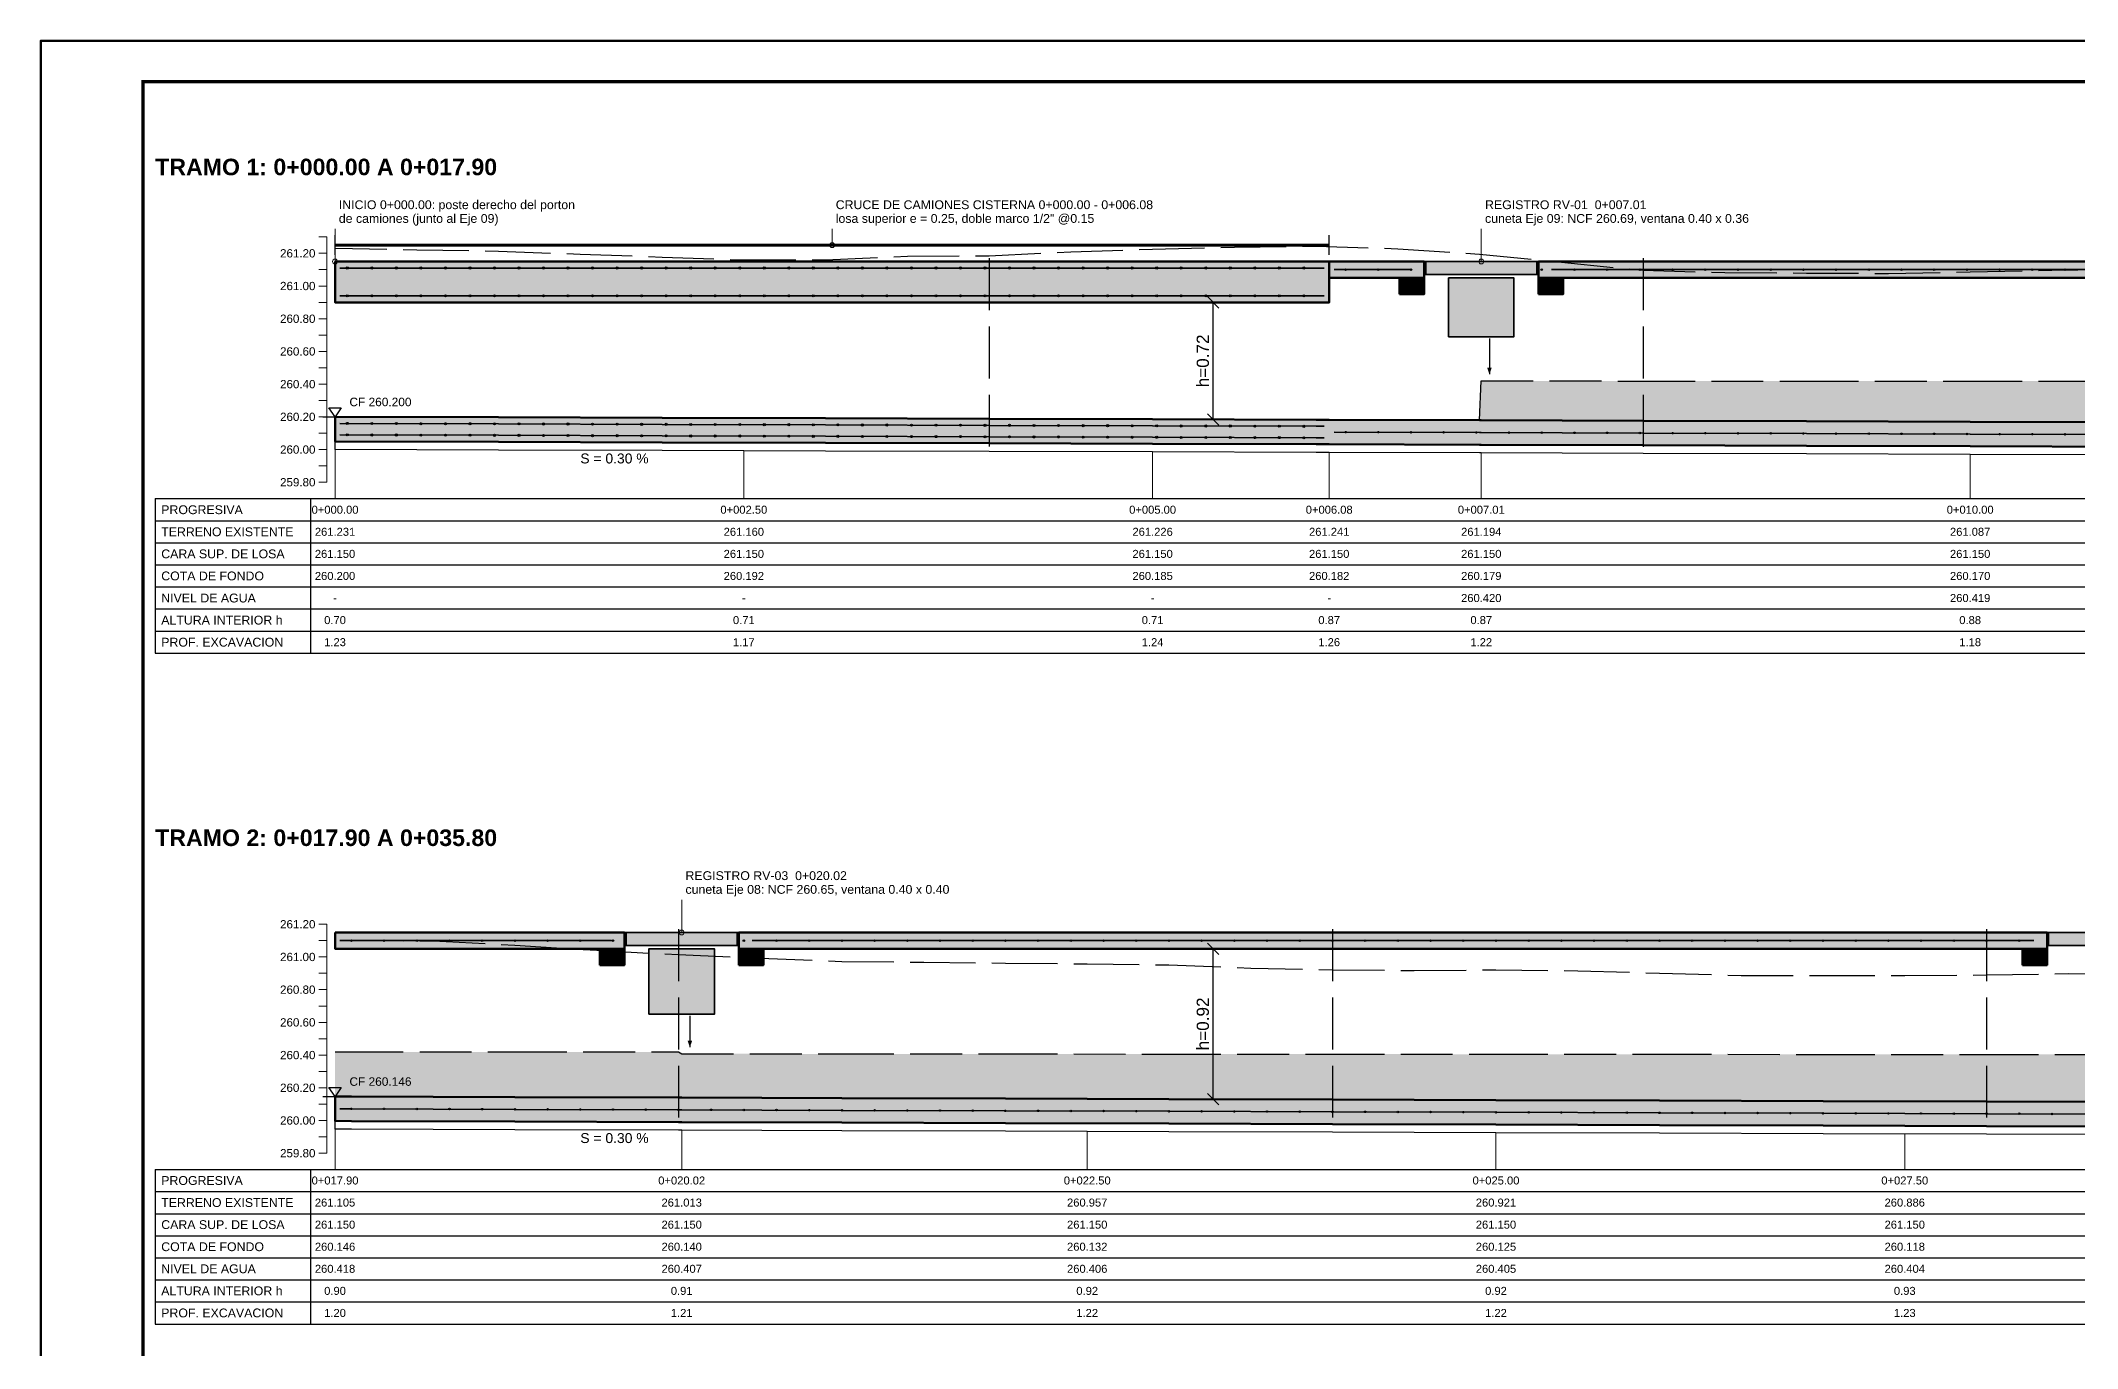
# Model space of a CAD drawing. Header units: metres. Extents: x 349122 to 349453, y 9281252 to 9281971.
# Drawn here: x 349407 to 349419.45, y 9281858.64 to 9281866.64 of the extents above; entities that cross this region are included whole.
import ezdxf
from ezdxf.enums import TextEntityAlignment as Align

# ---------------------------------------------------------------- set-up
doc = ezdxf.new("R2010")
doc.units = ezdxf.units.M
doc.header["$LTSCALE"] = 0.25
doc.linetypes.add('DASHED', pattern=[1.524, 1.27, -0.254])
for name, color, linetype, lineweight in [('ACERO-LONG', 5, 'CONTINUOUS', 35), ('AGUA', 150, 'DASHED', 25), ('CONCRETO', 250, 'CONTINUOUS', 50), ('COTAS', 94, 'CONTINUOUS', 18), ('CUNETA', 3, 'CONTINUOUS', 35), ('GRILLA', 9, 'CONTINUOUS', 13), ('LLAMADAS', 30, 'CONTINUOUS', 18), ('MARCO', 7, 'CONTINUOUS', 50), ('MARCO-METALICO', 32, 'CONTINUOUS', 40), ('REGISTRO', 32, 'CONTINUOUS', 35), ('TERRENO', 7, 'CONTINUOUS', 30), ('TITULOS', 160, 'CONTINUOUS', 35)]:
    doc.layers.add(name, color=color, linetype=linetype, lineweight=lineweight)
for name, color, linetype in [('ACERO-PUNTOS', 5, 'CONTINUOUS'), ('CRUCE-VEHICULAR', 30, 'CONTINUOUS'), ('FLUJO', 150, 'CONTINUOUS'), ('GUITARRA', 8, 'CONTINUOUS'), ('JUNTAS', 8, 'DASHED'), ('NIVELES', 7, 'CONTINUOUS'), ('SOLADO', 8, 'CONTINUOUS'), ('TERRENO-EXISTENTE', 8, 'DASHED'), ('TEXTOS', 7, 'CONTINUOUS')]:
    doc.layers.add(name, color=color, linetype=linetype)
for name, color, linetype, true_color in [('AGUA-RELLENO', 150, 'CONTINUOUS', 0xcde4f6), ('CONCRETO-ACHURADO', 8, 'CONTINUOUS', 0xe2e2e2), ('ISO-CUNETA', 94, 'CONTINUOUS', 0xa8d6a8), ('ISO-TAPA', 255, 'CONTINUOUS', 0xf8f4e6)]:
    doc.layers.add(name, color=color, linetype=linetype, true_color=true_color)
doc.styles.get("Standard").update_dxf_attribs({"font": 'arial.ttf'})
doc.styles.add('TITULOS', font='arialbd.ttf')
doc.dimstyles.new('COT-25', dxfattribs={"dimscale": 0.025, "dimtxt": 3, "dimasz": 2.2, "dimexe": 1.6, "dimexo": 1.2, "dimgap": 1, "dimtad": 1, "dimzin": 0, "dimdsep": 46, "dimtxsty": 'Standard', "dimtsz": 1.4, "dimcen": 2.5, "dimclrd": 256, "dimclre": 256, "dimclrt": 7, "dimazin": 3, "dimtfac": 1, "dimtmove": 0, "dimatfit": 3})

# ---------------------------------------------------------------- blocks, each defined once
blk = doc.blocks.new('ACERO-12')
at = {"layer": 'ACERO-PUNTOS'}
h = blk.add_hatch(color=5, dxfattribs=at)
h.dxf.hatch_style = 1
h.paths.add_polyline_path([(-0.00635, 0, 1), (0.00635, 0, 1)])
at = {"layer": 'ACERO-PUNTOS', "color": 5}
blk.add_circle((0, 0), 0.00635, dxfattribs=at)
blk = doc.blocks.new('ACERO-38')
at = {"layer": 'ACERO-PUNTOS'}
h = blk.add_hatch(color=5, dxfattribs=at)
h.dxf.hatch_style = 1
h.paths.add_polyline_path([(-0.00475, 0, 1), (0.00475, 0, 1)])
at = {"layer": 'ACERO-PUNTOS', "color": 5}
blk.add_circle((0, 0), 0.00475, dxfattribs=at)
blk = doc.blocks.new('SIMB-NIVEL')
at = {"layer": 'NIVELES'}
blk.add_line((-3, 0), (3, 0), dxfattribs=at)
blk.add_lwpolyline([(0, 0), (-1.5, 2.2), (1.5, 2.2)], close=True, dxfattribs=at)

msp = doc.modelspace()

# ---------------------------------------------------------------- hatches: boundary and pattern name
at = {"layer": 'AGUA-RELLENO', "true_color": 0xcde4f6}
h = msp.add_hatch(color=7, dxfattribs=at)
h.dxf.hatch_style = 1
h.paths.add_polyline_path([(349408.8, 9281864.34), (349409.8, 9281864.337), (349410.8, 9281864.334), (349411.8, 9281864.331), (349412.8, 9281864.328), (349413.8, 9281864.325), (349414.8, 9281864.322), (349414.88, 9281864.322), (349415.8, 9281864.319), (349415.81, 9281864.56), (349416.8, 9281864.559), (349417.8, 9281864.559), (349418.8, 9281864.559), (349419.8, 9281864.559), (349420.8, 9281864.559), (349421.8, 9281864.559), (349422.32, 9281864.559), (349422.8, 9281864.559), (349423.8, 9281864.559), (349424.8, 9281864.559), (349425.8, 9281864.558), (349426.7, 9281864.558), (349426.7, 9281864.286), (349425.8, 9281864.289), (349424.8, 9281864.292), (349423.8, 9281864.295), (349422.8, 9281864.298), (349422.32, 9281864.299), (349421.8, 9281864.301), (349420.8, 9281864.304), (349419.8, 9281864.307), (349418.8, 9281864.31), (349417.8, 9281864.313), (349416.8, 9281864.316), (349415.81, 9281864.319), (349415.8, 9281864.319), (349414.88, 9281864.322), (349414.8, 9281864.322), (349413.8, 9281864.325), (349412.8, 9281864.328), (349411.8, 9281864.331), (349410.8, 9281864.334), (349409.8, 9281864.337), (349408.8, 9281864.34)])
h = msp.add_hatch(color=7, dxfattribs=at)
h.dxf.hatch_style = 1
h.paths.add_polyline_path([(349408.8, 9281860.456), (349408.9, 9281860.456), (349409.9, 9281860.456), (349410.9, 9281860.456), (349410.92, 9281860.445), (349411.9, 9281860.444), (349412.9, 9281860.444), (349413.9, 9281860.443), (349414.9, 9281860.443), (349415.9, 9281860.442), (349416.9, 9281860.442), (349417.9, 9281860.441), (349418.9, 9281860.441), (349419.62, 9281860.441), (349419.9, 9281860.44), (349420.9, 9281860.44), (349421.9, 9281860.44), (349422.9, 9281860.439), (349423.9, 9281860.439), (349424.9, 9281860.438), (349425.9, 9281860.438), (349426.7, 9281860.438), (349426.7, 9281860.13), (349425.9, 9281860.132), (349424.9, 9281860.135), (349423.9, 9281860.138), (349422.9, 9281860.141), (349421.9, 9281860.144), (349420.9, 9281860.147), (349419.9, 9281860.15), (349419.62, 9281860.151), (349418.9, 9281860.153), (349417.9, 9281860.156), (349416.9, 9281860.159), (349415.9, 9281860.162), (349414.9, 9281860.165), (349413.9, 9281860.168), (349412.9, 9281860.171), (349411.9, 9281860.174), (349410.92, 9281860.177), (349410.9, 9281860.177), (349409.9, 9281860.18), (349408.9, 9281860.183), (349408.8, 9281860.184)])
at = {"layer": 'CONCRETO-ACHURADO', "true_color": 0xe2e2e2}
h = msp.add_hatch(color=7, dxfattribs=at)
h.dxf.hatch_style = 1
h.paths.add_polyline_path([(349408.8, 9281865.29), (349414.88, 9281865.29), (349414.88, 9281865.04), (349408.8, 9281865.04)])
h = msp.add_hatch(color=7, dxfattribs=at)
h.dxf.hatch_style = 1
h.paths.add_polyline_path([(349414.88, 9281865.29), (349415.46, 9281865.29), (349415.46, 9281865.19), (349414.88, 9281865.19)])
h = msp.add_hatch(color=7, dxfattribs=at)
h.dxf.hatch_style = 1
h.paths.add_polyline_path([(349415.31, 9281865.09), (349415.46, 9281865.09), (349415.46, 9281865.19), (349415.31, 9281865.19)])
h = msp.add_hatch(color=7, dxfattribs=at)
h.dxf.hatch_style = 1
h.paths.add_polyline_path([(349416.16, 9281865.29), (349421.97, 9281865.29), (349421.97, 9281865.19), (349416.16, 9281865.19)])
h = msp.add_hatch(color=7, dxfattribs=at)
h.dxf.hatch_style = 1
h.paths.add_polyline_path([(349416.16, 9281865.09), (349416.31, 9281865.09), (349416.31, 9281865.19), (349416.16, 9281865.19)])
h = msp.add_hatch(color=7, dxfattribs=at)
h.dxf.hatch_style = 1
h.paths.add_polyline_path([(349408.8, 9281864.34), (349409.8, 9281864.337), (349410.8, 9281864.334), (349411.8, 9281864.331), (349412.8, 9281864.328), (349413.8, 9281864.325), (349414.8, 9281864.322), (349414.88, 9281864.322), (349415.8, 9281864.319), (349415.81, 9281864.319), (349416.8, 9281864.316), (349417.8, 9281864.313), (349418.8, 9281864.31), (349419.8, 9281864.307), (349420.8, 9281864.304), (349421.8, 9281864.301), (349422.32, 9281864.299), (349422.8, 9281864.298), (349423.8, 9281864.295), (349424.8, 9281864.292), (349425.8, 9281864.289), (349426.7, 9281864.286), (349426.7, 9281864.136), (349425.8, 9281864.139), (349424.8, 9281864.142), (349423.8, 9281864.145), (349422.8, 9281864.148), (349422.32, 9281864.149), (349421.8, 9281864.151), (349420.8, 9281864.154), (349419.8, 9281864.157), (349418.8, 9281864.16), (349417.8, 9281864.163), (349416.8, 9281864.166), (349415.81, 9281864.169), (349415.8, 9281864.169), (349414.88, 9281864.172), (349414.8, 9281864.172), (349413.8, 9281864.175), (349412.8, 9281864.178), (349411.8, 9281864.181), (349410.8, 9281864.184), (349409.8, 9281864.187), (349408.8, 9281864.19)])
h = msp.add_hatch(color=7, dxfattribs=at)
h.dxf.hatch_style = 1
h.paths.add_polyline_path([(349408.8, 9281861.187), (349410.57, 9281861.187), (349410.57, 9281861.087), (349408.8, 9281861.087)])
h = msp.add_hatch(color=7, dxfattribs=at)
h.dxf.hatch_style = 1
h.paths.add_polyline_path([(349410.42, 9281860.987), (349410.57, 9281860.987), (349410.57, 9281861.087), (349410.42, 9281861.087)])
h = msp.add_hatch(color=7, dxfattribs=at)
h.dxf.hatch_style = 1
h.paths.add_polyline_path([(349411.27, 9281861.187), (349419.27, 9281861.187), (349419.27, 9281861.087), (349411.27, 9281861.087)])
h = msp.add_hatch(color=7, dxfattribs=at)
h.dxf.hatch_style = 1
h.paths.add_polyline_path([(349411.27, 9281860.987), (349411.42, 9281860.987), (349411.42, 9281861.087), (349411.27, 9281861.087)])
h = msp.add_hatch(color=7, dxfattribs=at)
h.dxf.hatch_style = 1
h.paths.add_polyline_path([(349419.12, 9281860.987), (349419.27, 9281860.987), (349419.27, 9281861.087), (349419.12, 9281861.087)])
h = msp.add_hatch(color=7, dxfattribs=at)
h.dxf.hatch_style = 1
h.paths.add_polyline_path([(349408.8, 9281860.184), (349408.9, 9281860.183), (349409.9, 9281860.18), (349410.9, 9281860.177), (349410.92, 9281860.177), (349411.9, 9281860.174), (349412.9, 9281860.171), (349413.9, 9281860.168), (349414.9, 9281860.165), (349415.9, 9281860.162), (349416.9, 9281860.159), (349417.9, 9281860.156), (349418.9, 9281860.153), (349419.62, 9281860.151), (349419.9, 9281860.15), (349420.9, 9281860.147), (349421.9, 9281860.144), (349422.9, 9281860.141), (349423.9, 9281860.138), (349424.9, 9281860.135), (349425.9, 9281860.132), (349426.7, 9281860.13), (349426.7, 9281859.98), (349425.9, 9281859.982), (349424.9, 9281859.985), (349423.9, 9281859.988), (349422.9, 9281859.991), (349421.9, 9281859.994), (349420.9, 9281859.997), (349419.9, 9281860), (349419.62, 9281860.001), (349418.9, 9281860.003), (349417.9, 9281860.006), (349416.9, 9281860.009), (349415.9, 9281860.012), (349414.9, 9281860.015), (349413.9, 9281860.018), (349412.9, 9281860.021), (349411.9, 9281860.024), (349410.92, 9281860.027), (349410.9, 9281860.027), (349409.9, 9281860.03), (349408.9, 9281860.033), (349408.8, 9281860.034)])
at = {"layer": 'ISO-CUNETA', "true_color": 0xa8d6a8}
h = msp.add_hatch(color=7, dxfattribs=at)
h.dxf.hatch_style = 1
h.paths.add_polyline_path([(349415.61, 9281864.83), (349416.01, 9281864.83), (349416.01, 9281865.19), (349415.61, 9281865.19)])
h = msp.add_hatch(color=7, dxfattribs=at)
h.dxf.hatch_style = 1
h.paths.add_polyline_path([(349410.72, 9281860.687), (349411.12, 9281860.687), (349411.12, 9281861.087), (349410.72, 9281861.087)])
at = {"layer": 'ISO-TAPA', "true_color": 0xf8f4e6}
h = msp.add_hatch(color=7, dxfattribs=at)
h.dxf.hatch_style = 1
h.paths.add_polyline_path([(349415.47, 9281865.29), (349416.15, 9281865.29), (349416.15, 9281865.21), (349415.47, 9281865.21)])
h = msp.add_hatch(color=7, dxfattribs=at)
h.dxf.hatch_style = 1
h.paths.add_polyline_path([(349410.58, 9281861.187), (349411.26, 9281861.187), (349411.26, 9281861.107), (349410.58, 9281861.107)])
h = msp.add_hatch(color=7, dxfattribs=at)
h.dxf.hatch_style = 1
h.paths.add_polyline_path([(349419.28, 9281861.187), (349419.96, 9281861.187), (349419.96, 9281861.107), (349419.28, 9281861.107)])

# ---------------------------------------------------------------- linework, layer by layer
at = {"layer": 'ACERO-LONG'}
for p, q in [((349408.83, 9281865.25), (349414.85, 9281865.25)), ((349414.91, 9281865.24), (349415.38, 9281865.24)), ((349416.24, 9281865.24), (349421.89, 9281865.24)), ((349408.83, 9281865.08), (349414.85, 9281865.08)), ((349408.83, 9281861.137), (349410.49, 9281861.137)), ((349411.35, 9281861.137), (349419.19, 9281861.137))]:
    msp.add_line(p, q, dxfattribs=at)
for points in [[(349408.83, 9281864.3), (349409.8, 9281864.297), (349410.8, 9281864.294), (349411.8, 9281864.291), (349412.8, 9281864.288), (349413.8, 9281864.285), (349414.8, 9281864.282), (349414.85, 9281864.282)], [(349408.83, 9281864.23), (349409.8, 9281864.227), (349410.8, 9281864.224), (349411.8, 9281864.221), (349412.8, 9281864.218), (349413.8, 9281864.215), (349414.8, 9281864.212), (349414.85, 9281864.212)], [(349414.91, 9281864.247), (349415.8, 9281864.244), (349415.81, 9281864.244), (349416.8, 9281864.241), (349417.8, 9281864.238), (349418.8, 9281864.235), (349419.8, 9281864.232), (349420.8, 9281864.229), (349421.8, 9281864.226), (349422.32, 9281864.224), (349422.8, 9281864.223), (349423.8, 9281864.22), (349424.8, 9281864.217), (349425.8, 9281864.214), (349426.67, 9281864.211)], [(349408.83, 9281860.109), (349408.9, 9281860.108), (349409.9, 9281860.105), (349410.9, 9281860.102), (349410.92, 9281860.102), (349411.9, 9281860.099), (349412.9, 9281860.096), (349413.9, 9281860.093), (349414.9, 9281860.09), (349415.9, 9281860.087), (349416.9, 9281860.084), (349417.9, 9281860.081), (349418.9, 9281860.078), (349419.62, 9281860.076), (349419.9, 9281860.075), (349420.9, 9281860.072), (349421.9, 9281860.069), (349422.9, 9281860.066), (349423.9, 9281860.063), (349424.9, 9281860.06), (349425.9, 9281860.057), (349426.67, 9281860.055)]]:
    msp.add_lwpolyline(points, dxfattribs=at)
at = {"layer": 'AGUA'}
for points in [[(349408.8, 9281864.34), (349409.8, 9281864.337), (349410.8, 9281864.334), (349411.8, 9281864.331), (349412.8, 9281864.328), (349413.8, 9281864.325), (349414.8, 9281864.322), (349414.88, 9281864.322), (349415.8, 9281864.319), (349415.81, 9281864.56), (349416.8, 9281864.559), (349417.8, 9281864.559), (349418.8, 9281864.559), (349419.8, 9281864.559), (349420.8, 9281864.559), (349421.8, 9281864.559), (349422.32, 9281864.559), (349422.8, 9281864.559), (349423.8, 9281864.559), (349424.8, 9281864.559), (349425.8, 9281864.558), (349426.7, 9281864.558)], [(349408.8, 9281860.456), (349408.9, 9281860.456), (349409.9, 9281860.456), (349410.9, 9281860.456), (349410.92, 9281860.445), (349411.9, 9281860.444), (349412.9, 9281860.444), (349413.9, 9281860.443), (349414.9, 9281860.443), (349415.9, 9281860.442), (349416.9, 9281860.442), (349417.9, 9281860.441), (349418.9, 9281860.441), (349419.62, 9281860.441), (349419.9, 9281860.44), (349420.9, 9281860.44), (349421.9, 9281860.44), (349422.9, 9281860.439), (349423.9, 9281860.439), (349424.9, 9281860.438), (349425.9, 9281860.438), (349426.7, 9281860.438)]]:
    msp.add_lwpolyline(points, dxfattribs=at)
at = {"layer": 'CONCRETO'}
for points in [[(349408.8, 9281865.29), (349414.88, 9281865.29), (349414.88, 9281865.04), (349408.8, 9281865.04)], [(349414.88, 9281865.29), (349415.46, 9281865.29), (349415.46, 9281865.19), (349414.88, 9281865.19)], [(349415.31, 9281865.09), (349415.46, 9281865.09), (349415.46, 9281865.19), (349415.31, 9281865.19)], [(349416.16, 9281865.29), (349421.97, 9281865.29), (349421.97, 9281865.19), (349416.16, 9281865.19)], [(349416.16, 9281865.09), (349416.31, 9281865.09), (349416.31, 9281865.19), (349416.16, 9281865.19)], [(349408.8, 9281861.187), (349410.57, 9281861.187), (349410.57, 9281861.087), (349408.8, 9281861.087)], [(349410.42, 9281860.987), (349410.57, 9281860.987), (349410.57, 9281861.087), (349410.42, 9281861.087)], [(349411.27, 9281861.187), (349419.27, 9281861.187), (349419.27, 9281861.087), (349411.27, 9281861.087)], [(349411.27, 9281860.987), (349411.42, 9281860.987), (349411.42, 9281861.087), (349411.27, 9281861.087)], [(349419.12, 9281860.987), (349419.27, 9281860.987), (349419.27, 9281861.087), (349419.12, 9281861.087)]]:
    msp.add_lwpolyline(points, close=True, dxfattribs=at)
for points in [[(349419.8, 9281864.157), (349418.8, 9281864.16), (349417.8, 9281864.163), (349416.8, 9281864.166), (349415.81, 9281864.169), (349415.8, 9281864.169), (349414.88, 9281864.172), (349414.8, 9281864.172), (349413.8, 9281864.175), (349412.8, 9281864.178), (349411.8, 9281864.181), (349410.8, 9281864.184), (349409.8, 9281864.187), (349408.8, 9281864.19), (349408.8, 9281864.34), (349409.8, 9281864.337), (349410.8, 9281864.334), (349411.8, 9281864.331), (349412.8, 9281864.328), (349413.8, 9281864.325), (349414.8, 9281864.322), (349414.88, 9281864.322), (349415.8, 9281864.319), (349415.81, 9281864.319), (349416.8, 9281864.316), (349417.8, 9281864.313), (349418.8, 9281864.31), (349419.8, 9281864.307)], [(349419.62, 9281860.001), (349418.9, 9281860.003), (349417.9, 9281860.006), (349416.9, 9281860.009), (349415.9, 9281860.012), (349414.9, 9281860.015), (349413.9, 9281860.018), (349412.9, 9281860.021), (349411.9, 9281860.024), (349410.92, 9281860.027), (349410.9, 9281860.027), (349409.9, 9281860.03), (349408.9, 9281860.033), (349408.8, 9281860.034), (349408.8, 9281860.184), (349408.9, 9281860.183), (349409.9, 9281860.18), (349410.9, 9281860.177), (349410.92, 9281860.177), (349411.9, 9281860.174), (349412.9, 9281860.171), (349413.9, 9281860.168), (349414.9, 9281860.165), (349415.9, 9281860.162), (349416.9, 9281860.159), (349417.9, 9281860.156), (349418.9, 9281860.153), (349419.62, 9281860.151)]]:
    msp.add_lwpolyline(points, dxfattribs=at)
at = {"layer": 'CRUCE-VEHICULAR'}
for p, q in [((349408.8, 9281865.33), (349408.8, 9281865.45)), ((349414.88, 9281865.33), (349414.88, 9281865.45))]:
    msp.add_line(p, q, dxfattribs=at)
at = {"layer": 'CRUCE-VEHICULAR', "const_width": 0.02}
msp.add_lwpolyline([(349408.8, 9281865.39), (349414.88, 9281865.39)], dxfattribs=at)
at = {"layer": 'CUNETA'}
for points in [[(349415.61, 9281864.83), (349416.01, 9281864.83), (349416.01, 9281865.19), (349415.61, 9281865.19)], [(349410.72, 9281860.687), (349411.12, 9281860.687), (349411.12, 9281861.087), (349410.72, 9281861.087)]]:
    msp.add_lwpolyline(points, close=True, dxfattribs=at)
at = {"layer": 'FLUJO'}
for p, q in [((349415.86, 9281864.82), (349415.86, 9281864.6)), ((349410.97, 9281860.677), (349410.97, 9281860.485))]:
    msp.add_line(p, q, dxfattribs=at)
for points in [[(349415.86, 9281864.6), (349415.874, 9281864.64), (349415.846, 9281864.64)], [(349410.97, 9281860.485), (349410.984, 9281860.525), (349410.956, 9281860.525)]]:
    msp.add_solid(points, dxfattribs=at)
at = {"layer": 'GRILLA'}
for p, q in [((349408.7, 9281865.44), (349408.75, 9281865.44)), ((349408.75, 9281863.94), (349408.75, 9281865.44)), ((349408.7, 9281865.34), (349408.75, 9281865.34)), ((349408.7, 9281865.24), (349408.75, 9281865.24)), ((349408.7, 9281865.14), (349408.75, 9281865.14)), ((349408.7, 9281865.04), (349408.75, 9281865.04)), ((349408.7, 9281864.94), (349408.75, 9281864.94)), ((349408.7, 9281864.84), (349408.75, 9281864.84)), ((349408.7, 9281864.74), (349408.75, 9281864.74)), ((349408.7, 9281864.64), (349408.75, 9281864.64)), ((349408.7, 9281864.54), (349408.75, 9281864.54)), ((349408.7, 9281864.44), (349408.75, 9281864.44)), ((349408.7, 9281864.34), (349408.75, 9281864.34)), ((349408.7, 9281864.24), (349408.75, 9281864.24)), ((349408.7, 9281864.14), (349408.75, 9281864.14)), ((349408.8, 9281863.84), (349408.8, 9281864.14)), ((349411.3, 9281863.84), (349411.3, 9281864.133)), ((349413.8, 9281863.84), (349413.8, 9281864.125)), ((349414.88, 9281863.84), (349414.88, 9281864.122)), ((349415.81, 9281863.84), (349415.81, 9281864.119)), ((349418.8, 9281863.84), (349418.8, 9281864.11)), ((349408.7, 9281864.04), (349408.75, 9281864.04)), ((349408.7, 9281863.94), (349408.75, 9281863.94)), ((349408.7, 9281861.237), (349408.75, 9281861.237)), ((349408.75, 9281859.837), (349408.75, 9281861.237)), ((349408.7, 9281861.137), (349408.75, 9281861.137)), ((349408.7, 9281861.037), (349408.75, 9281861.037)), ((349408.7, 9281860.937), (349408.75, 9281860.937)), ((349408.7, 9281860.837), (349408.75, 9281860.837)), ((349408.7, 9281860.737), (349408.75, 9281860.737)), ((349408.7, 9281860.637), (349408.75, 9281860.637)), ((349408.7, 9281860.537), (349408.75, 9281860.537)), ((349408.7, 9281860.437), (349408.75, 9281860.437)), ((349408.7, 9281860.337), (349408.75, 9281860.337)), ((349408.7, 9281860.237), (349408.75, 9281860.237)), ((349408.7, 9281860.137), (349408.75, 9281860.137)), ((349408.7, 9281860.037), (349408.75, 9281860.037)), ((349408.8, 9281859.737), (349408.8, 9281859.984)), ((349410.92, 9281859.737), (349410.92, 9281859.977)), ((349413.4, 9281859.737), (349413.4, 9281859.97)), ((349415.9, 9281859.737), (349415.9, 9281859.962)), ((349418.4, 9281859.737), (349418.4, 9281859.955)), ((349408.7, 9281859.937), (349408.75, 9281859.937)), ((349408.7, 9281859.837), (349408.75, 9281859.837))]:
    msp.add_line(p, q, dxfattribs=at)
at = {"layer": 'GUITARRA'}
for p, q in [((349407.7, 9281863.84), (349426.7, 9281863.84)), ((349407.7, 9281863.84), (349407.7, 9281862.895)), ((349408.65, 9281863.84), (349408.65, 9281862.895)), ((349407.7, 9281863.705), (349426.7, 9281863.705)), ((349407.7, 9281863.57), (349426.7, 9281863.57)), ((349407.7, 9281863.435), (349426.7, 9281863.435)), ((349407.7, 9281863.3), (349426.7, 9281863.3)), ((349407.7, 9281863.165), (349426.7, 9281863.165)), ((349407.7, 9281863.03), (349426.7, 9281863.03)), ((349407.7, 9281862.895), (349426.7, 9281862.895)), ((349407.7, 9281859.737), (349426.7, 9281859.737)), ((349407.7, 9281859.737), (349407.7, 9281858.792)), ((349408.65, 9281859.737), (349408.65, 9281858.792)), ((349407.7, 9281859.602), (349426.7, 9281859.602)), ((349407.7, 9281859.467), (349426.7, 9281859.467)), ((349407.7, 9281859.332), (349426.7, 9281859.332)), ((349407.7, 9281859.197), (349426.7, 9281859.197)), ((349407.7, 9281859.062), (349426.7, 9281859.062)), ((349407.7, 9281858.927), (349426.7, 9281858.927)), ((349407.7, 9281858.792), (349426.7, 9281858.792))]:
    msp.add_line(p, q, dxfattribs=at)
at = {"layer": 'JUNTAS'}
for p, q in [((349412.8, 9281865.31), (349412.8, 9281864.158)), ((349416.8, 9281865.31), (349416.8, 9281864.146)), ((349410.9, 9281861.207), (349410.9, 9281860.007)), ((349414.9, 9281861.207), (349414.9, 9281859.995)), ((349418.9, 9281861.207), (349418.9, 9281859.983))]:
    msp.add_line(p, q, dxfattribs=at)
at = {"layer": 'LLAMADAS'}
for p, q in [((349408.8, 9281865.29), (349408.8, 9281865.49)), ((349411.84, 9281865.39), (349411.84, 9281865.49)), ((349415.81, 9281865.29), (349415.81, 9281865.49)), ((349410.92, 9281861.187), (349410.92, 9281861.387))]:
    msp.add_line(p, q, dxfattribs=at)
for centre in [(349411.84, 9281865.39), (349408.8, 9281865.29), (349415.81, 9281865.29), (349410.92, 9281861.187)]:
    msp.add_circle(centre, 0.015, dxfattribs=at)
at = {"layer": 'MARCO'}
msp.add_lwpolyline([(349407, 9281851.79), (349428.025, 9281851.79), (349428.025, 9281866.64), (349407, 9281866.64)], close=True, dxfattribs=at)
at = {"layer": 'MARCO', "const_width": 0.02}
msp.add_lwpolyline([(349407.625, 9281852.04), (349427.775, 9281852.04), (349427.775, 9281866.39), (349407.625, 9281866.39)], close=True, dxfattribs=at)
at = {"layer": 'MARCO-METALICO'}
for p, q in [((349415.46, 9281865.19), (349415.46, 9281865.29)), ((349416.16, 9281865.19), (349416.16, 9281865.29)), ((349410.57, 9281861.087), (349410.57, 9281861.187)), ((349411.27, 9281861.087), (349411.27, 9281861.187)), ((349419.27, 9281861.087), (349419.27, 9281861.187))]:
    msp.add_line(p, q, dxfattribs=at)
at = {"layer": 'REGISTRO'}
for points in [[(349415.47, 9281865.29), (349416.15, 9281865.29), (349416.15, 9281865.21), (349415.47, 9281865.21)], [(349410.58, 9281861.187), (349411.26, 9281861.187), (349411.26, 9281861.107), (349410.58, 9281861.107)], [(349419.28, 9281861.187), (349419.96, 9281861.187), (349419.96, 9281861.107), (349419.28, 9281861.107)]]:
    msp.add_lwpolyline(points, close=True, dxfattribs=at)
at = {"layer": 'SOLADO'}
for points in [[(349419.8, 9281864.107), (349418.8, 9281864.11), (349417.8, 9281864.113), (349416.8, 9281864.116), (349415.81, 9281864.119), (349415.8, 9281864.119), (349414.88, 9281864.122), (349414.8, 9281864.122), (349413.8, 9281864.125), (349412.8, 9281864.128), (349411.8, 9281864.131), (349410.8, 9281864.134), (349409.8, 9281864.137), (349408.8, 9281864.14), (349408.8, 9281864.19), (349409.8, 9281864.187), (349410.8, 9281864.184), (349411.8, 9281864.181), (349412.8, 9281864.178), (349413.8, 9281864.175), (349414.8, 9281864.172), (349414.88, 9281864.172), (349415.8, 9281864.169), (349415.81, 9281864.169), (349416.8, 9281864.166), (349417.8, 9281864.163), (349418.8, 9281864.16), (349419.8, 9281864.157)], [(349419.62, 9281859.951), (349418.9, 9281859.953), (349417.9, 9281859.956), (349416.9, 9281859.959), (349415.9, 9281859.962), (349414.9, 9281859.965), (349413.9, 9281859.968), (349412.9, 9281859.971), (349411.9, 9281859.974), (349410.92, 9281859.977), (349410.9, 9281859.977), (349409.9, 9281859.98), (349408.9, 9281859.983), (349408.8, 9281859.984), (349408.8, 9281860.034), (349408.9, 9281860.033), (349409.9, 9281860.03), (349410.9, 9281860.027), (349410.92, 9281860.027), (349411.9, 9281860.024), (349412.9, 9281860.021), (349413.9, 9281860.018), (349414.9, 9281860.015), (349415.9, 9281860.012), (349416.9, 9281860.009), (349417.9, 9281860.006), (349418.9, 9281860.003), (349419.62, 9281860.001)]]:
    msp.add_lwpolyline(points, dxfattribs=at)
at = {"layer": 'TERRENO', "const_width": 0.00875}
for points in [[(349408.8, 9281865.29), (349426.7, 9281865.29)], [(349408.8, 9281861.187), (349426.7, 9281861.187)]]:
    msp.add_lwpolyline(points, dxfattribs=at)
at = {"layer": 'TERRENO-EXISTENTE'}
for points in [[(349408.8, 9281865.371), (349409.3, 9281865.362), (349409.8, 9281865.353), (349410.3, 9281865.335), (349410.8, 9281865.317), (349411.3, 9281865.3), (349411.8, 9281865.3), (349412.3, 9281865.323), (349412.8, 9281865.325), (349413.3, 9281865.349), (349413.8, 9281865.366), (349414.3, 9281865.377), (349414.8, 9281865.384), (349415.3, 9281865.368), (349415.8, 9281865.335), (349416.3, 9281865.285), (349416.8, 9281865.236), (349417.3, 9281865.223), (349417.8, 9281865.219), (349418.3, 9281865.217), (349418.8, 9281865.227), (349419.3, 9281865.236), (349419.8, 9281865.245)], [(349408.9, 9281861.139), (349409.4, 9281861.135), (349409.9, 9281861.109), (349410.4, 9281861.078), (349410.9, 9281861.051), (349411.4, 9281861.03), (349411.9, 9281861.009), (349412.4, 9281861.005), (349412.9, 9281861), (349413.4, 9281860.994), (349413.9, 9281860.988), (349414.4, 9281860.969), (349414.9, 9281860.958), (349415.4, 9281860.954), (349415.9, 9281860.958), (349416.4, 9281860.953), (349416.9, 9281860.938), (349417.4, 9281860.924), (349417.9, 9281860.923), (349418.4, 9281860.923), (349418.9, 9281860.927), (349419.4, 9281860.935), (349419.9, 9281860.933)]]:
    msp.add_lwpolyline(points, dxfattribs=at)

# ---------------------------------------------------------------- block references
for name, p in [('ACERO-12', (349408.875, 9281865.25)), ('ACERO-12', (349409.025, 9281865.25)), ('ACERO-12', (349409.175, 9281865.25)), ('ACERO-12', (349409.325, 9281865.25)), ('ACERO-12', (349409.475, 9281865.25)), ('ACERO-12', (349409.625, 9281865.25)), ('ACERO-12', (349409.775, 9281865.25)), ('ACERO-12', (349409.925, 9281865.25)), ('ACERO-12', (349410.075, 9281865.25)), ('ACERO-12', (349410.225, 9281865.25)), ('ACERO-12', (349410.375, 9281865.25)), ('ACERO-12', (349410.525, 9281865.25)), ('ACERO-12', (349410.675, 9281865.25)), ('ACERO-12', (349410.825, 9281865.25)), ('ACERO-12', (349410.975, 9281865.25)), ('ACERO-12', (349411.125, 9281865.25)), ('ACERO-12', (349411.275, 9281865.25)), ('ACERO-12', (349411.425, 9281865.25)), ('ACERO-12', (349411.575, 9281865.25)), ('ACERO-12', (349411.725, 9281865.25)), ('ACERO-12', (349411.875, 9281865.25)), ('ACERO-12', (349412.025, 9281865.25)), ('ACERO-12', (349412.175, 9281865.25)), ('ACERO-12', (349412.325, 9281865.25)), ('ACERO-12', (349412.475, 9281865.25)), ('ACERO-12', (349412.625, 9281865.25)), ('ACERO-12', (349412.775, 9281865.25)), ('ACERO-12', (349412.925, 9281865.25)), ('ACERO-12', (349413.075, 9281865.25)), ('ACERO-12', (349413.225, 9281865.25)), ('ACERO-12', (349413.375, 9281865.25)), ('ACERO-12', (349413.525, 9281865.25)), ('ACERO-12', (349413.675, 9281865.25)), ('ACERO-12', (349413.825, 9281865.25)), ('ACERO-12', (349413.975, 9281865.25)), ('ACERO-12', (349414.125, 9281865.25)), ('ACERO-12', (349414.275, 9281865.25)), ('ACERO-12', (349414.425, 9281865.25)), ('ACERO-12', (349414.575, 9281865.25)), ('ACERO-12', (349414.725, 9281865.25)), ('ACERO-38', (349414.98, 9281865.24)), ('ACERO-38', (349415.18, 9281865.24)), ('ACERO-38', (349415.38, 9281865.24)), ('ACERO-38', (349416.18, 9281865.24)), ('ACERO-38', (349416.38, 9281865.24)), ('ACERO-38', (349416.58, 9281865.24)), ('ACERO-38', (349416.78, 9281865.24)), ('ACERO-38', (349416.98, 9281865.24)), ('ACERO-38', (349417.18, 9281865.24)), ('ACERO-38', (349417.38, 9281865.24)), ('ACERO-38', (349417.58, 9281865.24)), ('ACERO-38', (349417.78, 9281865.24)), ('ACERO-38', (349417.98, 9281865.24)), ('ACERO-38', (349418.18, 9281865.24)), ('ACERO-38', (349418.38, 9281865.24)), ('ACERO-38', (349418.58, 9281865.24)), ('ACERO-38', (349418.78, 9281865.24)), ('ACERO-38', (349418.98, 9281865.24)), ('ACERO-38', (349419.18, 9281865.24)), ('ACERO-38', (349419.38, 9281865.24)), ('ACERO-12', (349408.875, 9281865.08)), ('ACERO-12', (349409.025, 9281865.08)), ('ACERO-12', (349409.175, 9281865.08)), ('ACERO-12', (349409.325, 9281865.08)), ('ACERO-12', (349409.475, 9281865.08)), ('ACERO-12', (349409.625, 9281865.08)), ('ACERO-12', (349409.775, 9281865.08)), ('ACERO-12', (349409.925, 9281865.08)), ('ACERO-12', (349410.075, 9281865.08)), ('ACERO-12', (349410.225, 9281865.08)), ('ACERO-12', (349410.375, 9281865.08)), ('ACERO-12', (349410.525, 9281865.08)), ('ACERO-12', (349410.675, 9281865.08)), ('ACERO-12', (349410.825, 9281865.08)), ('ACERO-12', (349410.975, 9281865.08)), ('ACERO-12', (349411.125, 9281865.08)), ('ACERO-12', (349411.275, 9281865.08)), ('ACERO-12', (349411.425, 9281865.08)), ('ACERO-12', (349411.575, 9281865.08)), ('ACERO-12', (349411.725, 9281865.08)), ('ACERO-12', (349411.875, 9281865.08)), ('ACERO-12', (349412.025, 9281865.08)), ('ACERO-12', (349412.175, 9281865.08)), ('ACERO-12', (349412.325, 9281865.08)), ('ACERO-12', (349412.475, 9281865.08)), ('ACERO-12', (349412.625, 9281865.08)), ('ACERO-12', (349412.775, 9281865.08)), ('ACERO-12', (349412.925, 9281865.08)), ('ACERO-12', (349413.075, 9281865.08)), ('ACERO-12', (349413.225, 9281865.08)), ('ACERO-12', (349413.375, 9281865.08)), ('ACERO-12', (349413.525, 9281865.08)), ('ACERO-12', (349413.675, 9281865.08)), ('ACERO-12', (349413.825, 9281865.08)), ('ACERO-12', (349413.975, 9281865.08)), ('ACERO-12', (349414.125, 9281865.08)), ('ACERO-12', (349414.275, 9281865.08)), ('ACERO-12', (349414.425, 9281865.08)), ('ACERO-12', (349414.575, 9281865.08)), ('ACERO-12', (349414.725, 9281865.08)), ('ACERO-12', (349408.875, 9281864.3)), ('ACERO-12', (349408.875, 9281864.23)), ('ACERO-12', (349409.025, 9281864.299)), ('ACERO-12', (349409.025, 9281864.229)), ('ACERO-12', (349409.175, 9281864.299)), ('ACERO-12', (349409.175, 9281864.229)), ('ACERO-12', (349409.325, 9281864.298)), ('ACERO-12', (349409.325, 9281864.228)), ('ACERO-12', (349409.475, 9281864.298)), ('ACERO-12', (349409.475, 9281864.228)), ('ACERO-12', (349409.625, 9281864.298)), ('ACERO-12', (349409.625, 9281864.228)), ('ACERO-12', (349409.775, 9281864.297)), ('ACERO-12', (349409.775, 9281864.227)), ('ACERO-12', (349409.925, 9281864.297)), ('ACERO-12', (349409.925, 9281864.227)), ('ACERO-12', (349410.075, 9281864.296)), ('ACERO-12', (349410.075, 9281864.226)), ('ACERO-12', (349410.225, 9281864.296)), ('ACERO-12', (349410.225, 9281864.226)), ('ACERO-12', (349410.375, 9281864.295)), ('ACERO-12', (349410.375, 9281864.225)), ('ACERO-12', (349410.525, 9281864.295)), ('ACERO-12', (349410.525, 9281864.225)), ('ACERO-12', (349410.675, 9281864.294)), ('ACERO-12', (349410.675, 9281864.224)), ('ACERO-12', (349410.825, 9281864.294)), ('ACERO-12', (349410.825, 9281864.224)), ('ACERO-12', (349410.975, 9281864.293)), ('ACERO-12', (349410.975, 9281864.223)), ('ACERO-12', (349411.125, 9281864.293)), ('ACERO-12', (349411.125, 9281864.223)), ('ACERO-12', (349411.275, 9281864.293)), ('ACERO-12', (349411.275, 9281864.223)), ('ACERO-12', (349411.425, 9281864.292)), ('ACERO-12', (349411.425, 9281864.222)), ('ACERO-12', (349411.575, 9281864.292)), ('ACERO-12', (349411.575, 9281864.222)), ('ACERO-12', (349411.725, 9281864.291)), ('ACERO-12', (349411.725, 9281864.221)), ('ACERO-12', (349411.875, 9281864.291)), ('ACERO-12', (349411.875, 9281864.221)), ('ACERO-12', (349412.025, 9281864.29)), ('ACERO-12', (349412.025, 9281864.22)), ('ACERO-12', (349412.175, 9281864.29)), ('ACERO-12', (349412.175, 9281864.22)), ('ACERO-12', (349412.325, 9281864.289)), ('ACERO-12', (349412.325, 9281864.219)), ('ACERO-12', (349412.475, 9281864.289)), ('ACERO-12', (349412.475, 9281864.219)), ('ACERO-12', (349412.625, 9281864.289)), ('ACERO-12', (349412.625, 9281864.219)), ('ACERO-12', (349412.775, 9281864.288)), ('ACERO-12', (349412.775, 9281864.218)), ('ACERO-12', (349412.925, 9281864.288)), ('ACERO-12', (349412.925, 9281864.218)), ('ACERO-12', (349413.075, 9281864.287)), ('ACERO-12', (349413.075, 9281864.217)), ('ACERO-12', (349413.225, 9281864.287)), ('ACERO-12', (349413.225, 9281864.217)), ('ACERO-12', (349413.375, 9281864.286)), ('ACERO-12', (349413.375, 9281864.216)), ('ACERO-12', (349413.525, 9281864.286)), ('ACERO-12', (349413.525, 9281864.216)), ('ACERO-12', (349413.675, 9281864.285)), ('ACERO-12', (349413.675, 9281864.215)), ('ACERO-12', (349413.825, 9281864.285)), ('ACERO-12', (349413.825, 9281864.215)), ('ACERO-12', (349413.975, 9281864.284)), ('ACERO-12', (349413.975, 9281864.214)), ('ACERO-12', (349414.125, 9281864.284)), ('ACERO-12', (349414.125, 9281864.214)), ('ACERO-12', (349414.275, 9281864.284)), ('ACERO-12', (349414.275, 9281864.214)), ('ACERO-12', (349414.425, 9281864.283)), ('ACERO-12', (349414.425, 9281864.213)), ('ACERO-12', (349414.575, 9281864.283)), ('ACERO-12', (349414.575, 9281864.213)), ('ACERO-12', (349414.725, 9281864.282)), ('ACERO-12', (349414.725, 9281864.212)), ('ACERO-38', (349414.98, 9281864.246)), ('ACERO-38', (349415.18, 9281864.246)), ('ACERO-38', (349415.38, 9281864.245)), ('ACERO-38', (349415.58, 9281864.245)), ('ACERO-38', (349415.78, 9281864.244)), ('ACERO-38', (349415.98, 9281864.243)), ('ACERO-38', (349416.18, 9281864.243)), ('ACERO-38', (349416.38, 9281864.242)), ('ACERO-38', (349416.58, 9281864.242)), ('ACERO-38', (349416.78, 9281864.241)), ('ACERO-38', (349416.98, 9281864.24)), ('ACERO-38', (349417.18, 9281864.24)), ('ACERO-38', (349417.38, 9281864.239)), ('ACERO-38', (349417.58, 9281864.239)), ('ACERO-38', (349417.78, 9281864.238)), ('ACERO-38', (349417.98, 9281864.237)), ('ACERO-38', (349418.18, 9281864.237)), ('ACERO-38', (349418.38, 9281864.236)), ('ACERO-38', (349418.58, 9281864.236)), ('ACERO-38', (349418.78, 9281864.235)), ('ACERO-38', (349418.98, 9281864.234)), ('ACERO-38', (349419.18, 9281864.234)), ('ACERO-38', (349419.38, 9281864.233)), ('ACERO-38', (349408.9, 9281861.137)), ('ACERO-38', (349409.1, 9281861.137)), ('ACERO-38', (349409.3, 9281861.137)), ('ACERO-38', (349409.5, 9281861.137)), ('ACERO-38', (349409.7, 9281861.137)), ('ACERO-38', (349409.9, 9281861.137)), ('ACERO-38', (349410.1, 9281861.137)), ('ACERO-38', (349410.3, 9281861.137)), ('ACERO-38', (349410.5, 9281861.137)), ('ACERO-38', (349411.3, 9281861.137)), ('ACERO-38', (349411.5, 9281861.137)), ('ACERO-38', (349411.7, 9281861.137)), ('ACERO-38', (349411.9, 9281861.137)), ('ACERO-38', (349412.1, 9281861.137)), ('ACERO-38', (349412.3, 9281861.137)), ('ACERO-38', (349412.5, 9281861.137)), ('ACERO-38', (349412.7, 9281861.137)), ('ACERO-38', (349412.9, 9281861.137)), ('ACERO-38', (349413.1, 9281861.137)), ('ACERO-38', (349413.3, 9281861.137)), ('ACERO-38', (349413.5, 9281861.137)), ('ACERO-38', (349413.7, 9281861.137)), ('ACERO-38', (349413.9, 9281861.137)), ('ACERO-38', (349414.1, 9281861.137)), ('ACERO-38', (349414.3, 9281861.137)), ('ACERO-38', (349414.5, 9281861.137)), ('ACERO-38', (349414.7, 9281861.137)), ('ACERO-38', (349414.9, 9281861.137)), ('ACERO-38', (349415.1, 9281861.137)), ('ACERO-38', (349415.3, 9281861.137)), ('ACERO-38', (349415.5, 9281861.137)), ('ACERO-38', (349415.7, 9281861.137)), ('ACERO-38', (349415.9, 9281861.137)), ('ACERO-38', (349416.1, 9281861.137)), ('ACERO-38', (349416.3, 9281861.137)), ('ACERO-38', (349416.5, 9281861.137)), ('ACERO-38', (349416.7, 9281861.137)), ('ACERO-38', (349416.9, 9281861.137)), ('ACERO-38', (349417.1, 9281861.137)), ('ACERO-38', (349417.3, 9281861.137)), ('ACERO-38', (349417.5, 9281861.137)), ('ACERO-38', (349417.7, 9281861.137)), ('ACERO-38', (349417.9, 9281861.137)), ('ACERO-38', (349418.1, 9281861.137)), ('ACERO-38', (349418.3, 9281861.137)), ('ACERO-38', (349418.5, 9281861.137)), ('ACERO-38', (349418.7, 9281861.137)), ('ACERO-38', (349418.9, 9281861.137)), ('ACERO-38', (349419.1, 9281861.137)), ('ACERO-38', (349408.9, 9281860.108)), ('ACERO-38', (349409.1, 9281860.108)), ('ACERO-38', (349409.3, 9281860.107)), ('ACERO-38', (349409.5, 9281860.107)), ('ACERO-38', (349409.7, 9281860.106)), ('ACERO-38', (349409.9, 9281860.105)), ('ACERO-38', (349410.1, 9281860.105)), ('ACERO-38', (349410.3, 9281860.104)), ('ACERO-38', (349410.5, 9281860.104)), ('ACERO-38', (349410.7, 9281860.103)), ('ACERO-38', (349410.9, 9281860.102)), ('ACERO-38', (349411.1, 9281860.102)), ('ACERO-38', (349411.3, 9281860.101)), ('ACERO-38', (349411.5, 9281860.101)), ('ACERO-38', (349411.7, 9281860.1)), ('ACERO-38', (349411.9, 9281860.099)), ('ACERO-38', (349412.1, 9281860.099)), ('ACERO-38', (349412.3, 9281860.098)), ('ACERO-38', (349412.5, 9281860.098)), ('ACERO-38', (349412.7, 9281860.097)), ('ACERO-38', (349412.9, 9281860.096)), ('ACERO-38', (349413.1, 9281860.096)), ('ACERO-38', (349413.3, 9281860.095)), ('ACERO-38', (349413.5, 9281860.095)), ('ACERO-38', (349413.7, 9281860.094)), ('ACERO-38', (349413.9, 9281860.093)), ('ACERO-38', (349414.1, 9281860.093)), ('ACERO-38', (349414.3, 9281860.092)), ('ACERO-38', (349414.5, 9281860.092)), ('ACERO-38', (349414.7, 9281860.091)), ('ACERO-38', (349414.9, 9281860.09)), ('ACERO-38', (349415.1, 9281860.09)), ('ACERO-38', (349415.3, 9281860.089)), ('ACERO-38', (349415.5, 9281860.089)), ('ACERO-38', (349415.7, 9281860.088)), ('ACERO-38', (349415.9, 9281860.087)), ('ACERO-38', (349416.1, 9281860.087)), ('ACERO-38', (349416.3, 9281860.086)), ('ACERO-38', (349416.5, 9281860.086)), ('ACERO-38', (349416.7, 9281860.085)), ('ACERO-38', (349416.9, 9281860.084)), ('ACERO-38', (349417.1, 9281860.084)), ('ACERO-38', (349417.3, 9281860.083)), ('ACERO-38', (349417.5, 9281860.083)), ('ACERO-38', (349417.7, 9281860.082)), ('ACERO-38', (349417.9, 9281860.081)), ('ACERO-38', (349418.1, 9281860.081)), ('ACERO-38', (349418.3, 9281860.08)), ('ACERO-38', (349418.5, 9281860.08)), ('ACERO-38', (349418.7, 9281860.079)), ('ACERO-38', (349418.9, 9281860.078)), ('ACERO-38', (349419.1, 9281860.078)), ('ACERO-38', (349419.3, 9281860.077))]:
    msp.add_blockref(name, p)
at = {"layer": 'NIVELES', "xscale": 0.025, "yscale": 0.025}
for p in [(349408.8, 9281864.34), (349408.8, 9281860.184)]:
    msp.add_blockref('SIMB-NIVEL', p, dxfattribs=at)

# ---------------------------------------------------------------- texts
at = {"layer": 'NIVELES'}
for s, p in [('CF 260.200', (349408.888, 9281864.405)), ('CF 260.146', (349408.888, 9281860.249))]:
    msp.add_text(s, height=0.052, dxfattribs=at).set_placement(p)
at = {"layer": 'TEXTOS', "color": 7}
for s, p in [('de camiones (junto al Eje 09)', (349408.823, 9281865.51)), ('INICIO 0+000.00: poste derecho del porton', (349408.823, 9281865.594)), ('cuneta Eje 09: NCF 260.69, ventana 0.40 x 0.36', (349415.833, 9281865.51)), ('REGISTRO RV-01  0+007.01', (349415.833, 9281865.594)), ('cuneta Eje 08: NCF 260.65, ventana 0.40 x 0.40', (349410.943, 9281861.407)), ('REGISTRO RV-03  0+020.02', (349410.943, 9281861.491))]:
    msp.add_text(s, height=0.054, dxfattribs=at).set_placement(p, align=Align.BOTTOM_LEFT)
at = {"layer": 'TEXTOS', "color": 30}
for s, p in [('CRUCE DE CAMIONES CISTERNA 0+000.00 - 0+006.08', (349411.862, 9281865.594)), ('losa superior e = 0.25, doble marco 1/2" @0.15', (349411.862, 9281865.51))]:
    msp.add_text(s, height=0.054, dxfattribs=at).set_placement(p, align=Align.BOTTOM_LEFT)
at = {"layer": 'TEXTOS'}
for s, p in [('261.20', (349408.68, 9281865.34)), ('261.00', (349408.68, 9281865.14)), ('260.80', (349408.68, 9281864.94)), ('260.60', (349408.68, 9281864.74)), ('260.40', (349408.68, 9281864.54)), ('260.20', (349408.68, 9281864.34)), ('260.00', (349408.68, 9281864.14)), ('259.80', (349408.68, 9281863.94)), ('261.20', (349408.68, 9281861.237)), ('261.00', (349408.68, 9281861.037)), ('260.80', (349408.68, 9281860.837)), ('260.60', (349408.68, 9281860.637)), ('260.40', (349408.68, 9281860.437)), ('260.20', (349408.68, 9281860.237)), ('260.00', (349408.68, 9281860.037)), ('259.80', (349408.68, 9281859.837))]:
    msp.add_text(s, height=0.0506, dxfattribs=at).set_placement(p, align=Align.MIDDLE_RIGHT)
for p in [(349410.3, 9281864.055), (349410.3, 9281859.899)]:
    msp.add_text('S = 0.30 %', height=0.0608, dxfattribs=at).set_placement(p)
for s, p in [('PROGRESIVA', (349407.737, 9281863.772)), ('TERRENO EXISTENTE', (349407.737, 9281863.637)), ('CARA SUP. DE LOSA', (349407.737, 9281863.502)), ('COTA DE FONDO', (349407.737, 9281863.367)), ('NIVEL DE AGUA', (349407.737, 9281863.232)), ('ALTURA INTERIOR h', (349407.737, 9281863.097)), ('PROF. EXCAVACION', (349407.737, 9281862.962)), ('PROGRESIVA', (349407.737, 9281859.67)), ('TERRENO EXISTENTE', (349407.737, 9281859.535)), ('CARA SUP. DE LOSA', (349407.737, 9281859.4)), ('COTA DE FONDO', (349407.737, 9281859.265)), ('NIVEL DE AGUA', (349407.737, 9281859.13)), ('ALTURA INTERIOR h', (349407.737, 9281858.995)), ('PROF. EXCAVACION', (349407.737, 9281858.86))]:
    msp.add_text(s, height=0.054, dxfattribs=at).set_placement(p, align=Align.MIDDLE_LEFT)
for s, p in [('0+000.00', (349408.8, 9281863.772)), ('0+002.50', (349411.3, 9281863.772)), ('0+005.00', (349413.8, 9281863.772)), ('0+006.08', (349414.88, 9281863.772)), ('0+007.01', (349415.81, 9281863.772)), ('0+010.00', (349418.8, 9281863.772)), ('261.231', (349408.8, 9281863.637)), ('261.160', (349411.3, 9281863.637)), ('261.226', (349413.8, 9281863.637)), ('261.241', (349414.88, 9281863.637)), ('261.194', (349415.81, 9281863.637)), ('261.087', (349418.8, 9281863.637)), ('261.150', (349408.8, 9281863.502)), ('261.150', (349411.3, 9281863.502)), ('261.150', (349413.8, 9281863.502)), ('261.150', (349414.88, 9281863.502)), ('261.150', (349415.81, 9281863.502)), ('261.150', (349418.8, 9281863.502)), ('260.200', (349408.8, 9281863.367)), ('260.192', (349411.3, 9281863.367)), ('260.185', (349413.8, 9281863.367)), ('260.182', (349414.88, 9281863.367)), ('260.179', (349415.81, 9281863.367)), ('260.170', (349418.8, 9281863.367)), ('-', (349408.8, 9281863.232)), ('-', (349411.3, 9281863.232)), ('-', (349413.8, 9281863.232)), ('-', (349414.88, 9281863.232)), ('260.420', (349415.81, 9281863.232)), ('260.419', (349418.8, 9281863.232)), ('0.70', (349408.8, 9281863.097)), ('0.71', (349411.3, 9281863.097)), ('0.71', (349413.8, 9281863.097)), ('0.87', (349414.88, 9281863.097)), ('0.87', (349415.81, 9281863.097)), ('0.88', (349418.8, 9281863.097)), ('1.23', (349408.8, 9281862.962)), ('1.17', (349411.3, 9281862.962)), ('1.24', (349413.8, 9281862.962)), ('1.26', (349414.88, 9281862.962)), ('1.22', (349415.81, 9281862.962)), ('1.18', (349418.8, 9281862.962)), ('0+017.90', (349408.8, 9281859.67)), ('0+020.02', (349410.92, 9281859.67)), ('0+022.50', (349413.4, 9281859.67)), ('0+025.00', (349415.9, 9281859.67)), ('0+027.50', (349418.4, 9281859.67)), ('261.105', (349408.8, 9281859.535)), ('261.013', (349410.92, 9281859.535)), ('260.957', (349413.4, 9281859.535)), ('260.921', (349415.9, 9281859.535)), ('260.886', (349418.4, 9281859.535)), ('261.150', (349408.8, 9281859.4)), ('261.150', (349410.92, 9281859.4)), ('261.150', (349413.4, 9281859.4)), ('261.150', (349415.9, 9281859.4)), ('261.150', (349418.4, 9281859.4)), ('260.146', (349408.8, 9281859.265)), ('260.140', (349410.92, 9281859.265)), ('260.132', (349413.4, 9281859.265)), ('260.125', (349415.9, 9281859.265)), ('260.118', (349418.4, 9281859.265)), ('260.418', (349408.8, 9281859.13)), ('260.407', (349410.92, 9281859.13)), ('260.406', (349413.4, 9281859.13)), ('260.405', (349415.9, 9281859.13)), ('260.404', (349418.4, 9281859.13)), ('0.90', (349408.8, 9281858.995)), ('0.91', (349410.92, 9281858.995)), ('0.92', (349413.4, 9281858.995)), ('0.92', (349415.9, 9281858.995)), ('0.93', (349418.4, 9281858.995)), ('1.20', (349408.8, 9281858.86)), ('1.21', (349410.92, 9281858.86)), ('1.22', (349413.4, 9281858.86)), ('1.22', (349415.9, 9281858.86)), ('1.23', (349418.4, 9281858.86))]:
    msp.add_text(s, height=0.0489, dxfattribs=at).set_placement(p, align=Align.MIDDLE_CENTER)
at = {"layer": 'TITULOS', "style": 'TITULOS'}
for s, p in [('TRAMO 1: 0+000.00 A 0+017.90', (349407.7, 9281865.787)), ('TRAMO 2: 0+017.90 A 0+035.80', (349407.7, 9281861.685))]:
    msp.add_text(s, height=0.10125, dxfattribs=at).set_placement(p, align=Align.BOTTOM_LEFT)

# ---------------------------------------------------------------- dimensions: what is measured, and where the dimension line sits
at = {"layer": 'COTAS'}
for base, p1, p2, text in [((349414.17, 9281864.324), (349414.17, 9281864.324), (349414.17, 9281865.04), 'h=0.72'), ((349414.17, 9281860.168), (349414.17, 9281860.168), (349414.17, 9281861.087), 'h=0.92')]:
    msp.add_linear_dim(base=base, p1=p1, p2=p2, angle=90, text=text, dimstyle='COT-25', dxfattribs=at).render()

doc.saveas('drawing.dxf')
